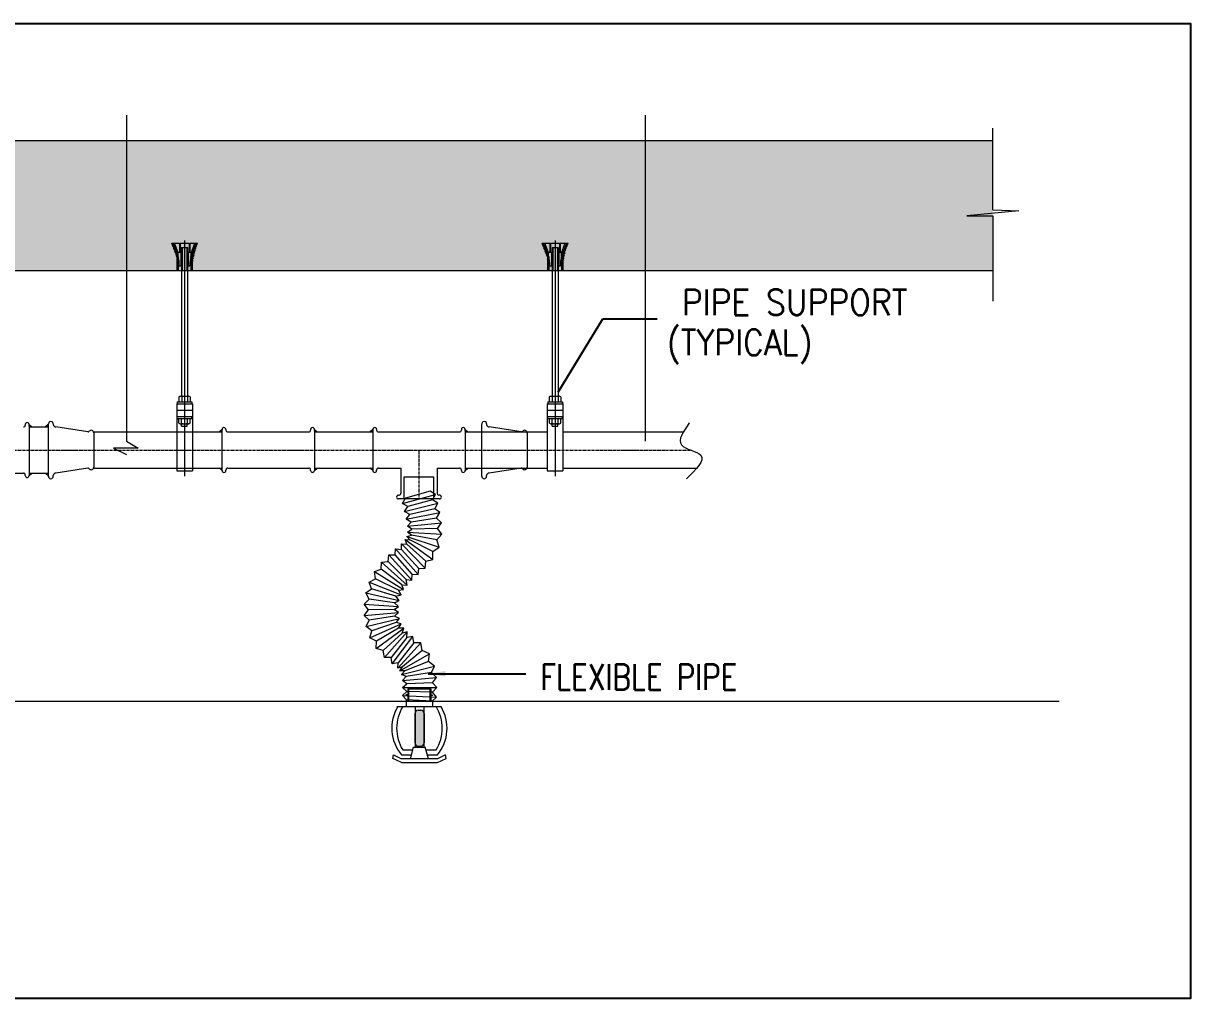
# Model space of a CAD drawing. Header units: millimetres. Extents: x 1706 to 249912, y -487248 to 27192.
# Drawn here: x 204235 to 217878, y -36495 to -25097 of the extents above; entities that cross this region are included whole.
import ezdxf
from ezdxf.enums import TextEntityAlignment as Align

# ---------------------------------------------------------------- set-up
doc = ezdxf.new("R2010")
doc.units = ezdxf.units.MM
doc.linetypes.add('CENTER', pattern=[50.8, 31.75, -6.35, 6.35, -6.35])
doc.layers.get('0').update_dxf_attribs({"color": 251})
doc.layers.add('FS-SPK- TEXT', color=7, linetype='Continuous')
doc.layers.add('TITLE', color=251, linetype='Continuous')
doc.layers.add('MCD-FIRE-TEXT-1', color=7, linetype='Continuous', lineweight=25)
doc.layers.add('Sprinkler Pipe', color=11, linetype='Continuous', lineweight=35)
doc.styles.add('M-ELE DIM', font='isocp.shx')
doc.styles.add('RomanS', font='romans__.ttf', dxfattribs={"height": 300})
doc.dimstyles.new('McD-ELE-100', dxfattribs={"dimscale": 100, "dimtxt": 2.5, "dimasz": 2, "dimexe": 1, "dimexo": 1, "dimgap": 2.5, "dimtad": 0, "dimtih": 1, "dimtoh": 1, "dimdec": 0, "dimrnd": 5, "dimzin": 0, "dimdsep": 46, "dimtxsty": 'M-ELE DIM', "dimcen": 1, "dimclre": 9, "dimclrt": 256, "dimadec": 0, "dimazin": 0, "dimtfac": 1, "dimtdec": 0, "dimtofl": 0, "dimtmove": 0, "dimatfit": 3, "dimfxl": 1, "dimtolj": 1, "dimtzin": 0, "dimarcsym": 0})
doc.dimstyles.get("Standard").update_dxf_attribs({"dimtxt": 0.18, "dimasz": 0.18, "dimexe": 0.18, "dimexo": 0.0625, "dimgap": 0.09, "dimtad": 0, "dimtih": 1, "dimtoh": 1, "dimdec": 4, "dimzin": 0, "dimdsep": 46, "dimtxsty": 'Standard', "dimcen": 0.09, "dimadec": 0, "dimazin": 0, "dimtfac": 1, "dimtdec": 4, "dimtofl": 0, "dimtmove": 0, "dimatfit": 3, "dimfxl": 1, "dimtolj": 1, "dimtzin": 0, "dimarcsym": 0})
pattern_1 = [(225.0000005, (214816.21153, -25676.89763), (0.0662912613, -0.06629126015), [])]

msp = doc.modelspace()

# ---------------------------------------------------------------- hatches: boundary and pattern name
at = {"layer": 'FS-SPK- TEXT', "lineweight": 0}
h = msp.add_hatch(dxfattribs=at)
h.set_pattern_fill('AR-CONC', color=251, scale=150, angle=0.0000005, style=0)
h.set_pattern_definition([(50, (446352.25, 33809.4), (1075.8903, -94.1282), [112.5, -1237.5]), (355, (446352.2, 33809.4), (-208.127, 1128.288), [90, -990]), (100.4514, (446441.9, 33801.5), (867.764, 1034.1593), [95.6103, -1051.713]), (46.1842, (446352.2, 34109.4), (1600.8616, -248.2785), [168.75, -1856.25]), (96.6356, (446485.7, 34088.7), (1401.994, 1461.177), [143.415, -1577.5695]), (351.1842, (446352.2, 34109.4), (1401.993, 1461.178), [135, -1485]), (21, (446502.25, 34034.4), (895.3606, -603.9283), [112.5, -1237.5]), (326, (446502.2, 34034.4), (364.973, 1087.725), [90, -990]), (71.4514, (446576.9, 33984), (1260.334, 483.7958), [95.6103, -1051.713]), (37.5, (446352.25, 33809.36), (18.2398, 499.3408), [0, -978, 0, -1005, 0, -993.75]), (7.5, (446352.25, 33809.36), (394.6043, 591.6176), [0, -573, 0, -955.5, 0, -378.75]), (327.5, (446017.75, 33809.36), (800.73365, -33.8323), [0, -375, 0, -1170, 0, -1552.5]), (317.5, (445867.75, 33809.36), (874.7793, 150.1575), [0, -487.5, 0, -777, 0, -1102.5])])
h.paths.add_polyline_path([(182758.514, -27989.696), (215564.947, -27989.695), (215565.594, -26471.27), (182758.514, -26471.27)])
h = msp.add_hatch(dxfattribs=at)
h.set_pattern_fill('ANSI31', color=9, scale=126, angle=0.0000005, style=0)
h.set_pattern_definition([(45.0000005, (-14164973.436, -3154813.15), (-11.136931902, 11.136931706), [])])
h.paths.add_polyline_path([(205968.77, -27666.379), (205985.597, -27709.8), (205988.851, -27707.962), (205992.335, -27716.952), (205989.081, -27718.791), (205989.081, -27718.79), (206000.577, -27748.454), (206000.578, -27748.454), (206003.918, -27746.567), (206007.402, -27755.557), (206004.061, -27757.445), (206015.905, -27788.007), (206019.141, -27786.732), (206022.871, -27796.357), (206019.565, -27797.452), (206029.806, -27823.879), (206029.806, -27989.695), (206045.556, -27823.879), (206045.556, -27989.695), (206045.69, -27824.224), (205984.52, -27666.379)])
h = msp.add_hatch(dxfattribs=at)
h.set_pattern_fill('ANSI31', color=9, scale=126, angle=0.0000005, style=0)
h.set_pattern_definition([(135.0000005, (14577211.603, -3154812.898), (11.136931706, 11.136931902), [])])
edge = h.paths.add_edge_path()
edge.add_line((206245.778, -27716.952), (206249.262, -27707.962))
edge.add_line((206249.032, -27718.791), (206245.778, -27716.952))
edge.add_line((206252.515, -27709.8), (206249.262, -27707.962))
edge.add_line((206252.515, -27709.8), (206269.342, -27666.379))
edge.add_line((206237.535, -27748.454), (206249.031, -27718.79))
edge.add_line((206192.422, -27824.224), (206253.592, -27666.379))
edge.add_line((206230.71, -27755.557), (206234.194, -27746.567))
edge.add_line((206215.242, -27796.357), (206218.972, -27786.732))
edge.add_line((206234.051, -27757.445), (206230.71, -27755.557))
edge.add_line((206237.535, -27748.454), (206234.194, -27746.567))
edge.add_line((206222.208, -27788.007), (206234.051, -27757.445))
edge.add_line((206218.972, -27786.732), (206222.208, -27788.007))
edge.add_line((206218.548, -27797.452), (206215.242, -27796.357))
edge.add_line((206208.306, -27823.879), (206218.548, -27797.452))
edge.add_line((206208.306, -27823.879), (206208.306, -27989.695))
edge.add_line((206192.556, -27823.879), (206192.556, -27989.695))
h = msp.add_hatch(dxfattribs=at)
h.set_pattern_fill('ANSI31', color=9, scale=126, angle=0.0000005, style=0)
h.set_pattern_definition([(45.0000005, (-14160642.911, -3154813.15), (-11.136931902, 11.136931706), [])])
h.paths.add_polyline_path([(210299.296, -27666.379), (210316.122, -27709.8), (210319.376, -27707.961), (210322.86, -27716.952), (210319.606, -27718.791), (210319.606, -27718.79), (210331.102, -27748.454), (210331.103, -27748.454), (210334.443, -27746.567), (210337.927, -27755.557), (210334.586, -27757.445), (210346.43, -27788.007), (210349.666, -27786.732), (210353.396, -27796.357), (210350.09, -27797.452), (210360.331, -27823.879), (210360.331, -27989.695), (210376.081, -27823.879), (210376.081, -27989.695), (210376.215, -27824.224), (210315.046, -27666.379)])
h = msp.add_hatch(dxfattribs=at)
h.set_pattern_fill('ANSI31', color=9, scale=126, angle=0.0000005, style=0)
h.set_pattern_definition([(135.0000005, (14581542.128, -3154812.898), (11.136931706, 11.136931902), [])])
edge = h.paths.add_edge_path()
edge.add_line((210576.303, -27716.952), (210579.787, -27707.961))
edge.add_line((210579.557, -27718.791), (210576.303, -27716.952))
edge.add_line((210583.04, -27709.8), (210579.787, -27707.961))
edge.add_line((210583.04, -27709.8), (210599.867, -27666.379))
edge.add_line((210568.061, -27748.454), (210579.556, -27718.79))
edge.add_line((210522.948, -27824.224), (210584.117, -27666.379))
edge.add_line((210561.235, -27755.557), (210564.72, -27746.567))
edge.add_line((210545.767, -27796.357), (210549.497, -27786.732))
edge.add_line((210564.576, -27757.445), (210561.235, -27755.557))
edge.add_line((210568.06, -27748.454), (210564.72, -27746.567))
edge.add_line((210552.733, -27788.007), (210564.576, -27757.445))
edge.add_line((210549.497, -27786.732), (210552.733, -27788.007))
edge.add_line((210549.073, -27797.452), (210545.767, -27796.357))
edge.add_line((210538.831, -27823.879), (210549.073, -27797.452))
edge.add_line((210538.831, -27823.879), (210538.831, -27989.695))
edge.add_line((210523.081, -27823.879), (210523.081, -27989.695))
h = msp.add_hatch(dxfattribs=at)
h.set_pattern_fill('ANSI31', color=8, scale=0.75, angle=0.0000005, style=0)
h.set_pattern_definition([(45.0000005, (145719.17049, -31460.25278), (-0.06629126132, 0.06629126015), [])])
h.paths.add_polyline_path([(204301.969, -29785.306), (204301.969, -29813.635), (204333.734, -29813.635)])
h = msp.add_hatch(dxfattribs=at)
h.set_pattern_fill('ANSI31', color=8, scale=0.75, angle=0.0000005, style=0)
h.set_pattern_definition(pattern_1)
h.paths.add_polyline_path([(204527.104, -29777.374), (204527.104, -29813.635), (204491.494, -29813.635)])
h = msp.add_hatch(dxfattribs=at)
h.set_pattern_fill('ANSI31', color=8, scale=0.75, angle=0.0000005, style=0)
h.set_pattern_definition([(135.0000005, (265139.94413, -31519.31423), (0.06629126015, 0.06629126132), [])])
h.paths.add_polyline_path([(206557.145, -29844.369), (206557.145, -29872.697), (206525.381, -29872.697)])
h = msp.add_hatch(dxfattribs=at)
h.set_pattern_fill('ANSI31', color=8, scale=0.75, angle=0.0000005, style=0)
h.set_pattern_definition([(45.0000005, (149054.36185, -31519.31525), (-0.06629126132, 0.06629126015), [])])
h.paths.add_polyline_path([(207637.161, -29844.369), (207637.161, -29872.697), (207668.925, -29872.697)])
h = msp.add_hatch(dxfattribs=at)
h.set_pattern_fill('ANSI31', color=8, scale=0.75, angle=0.0000005, style=0)
h.set_pattern_definition([(135.0000005, (266901.82255, -31519.31422), (0.06629126015, 0.06629126132), [])])
h.paths.add_polyline_path([(208319.024, -29844.369), (208319.024, -29872.697), (208287.259, -29872.697)])
h = msp.add_hatch(dxfattribs=at)
h.set_pattern_fill('ANSI31', color=8, scale=0.75, angle=0.0000005, style=0)
h.set_pattern_definition([(45.0000005, (150816.24027, -31519.31524), (-0.06629126132, 0.06629126015), [])])
h.paths.add_polyline_path([(209399.039, -29844.369), (209399.039, -29872.697), (209430.803, -29872.697)])
h = msp.add_hatch(dxfattribs=at)
h.set_pattern_fill('ANSI31', color=8, scale=0.75, angle=0.0000005, style=0)
h.set_pattern_definition([(315.0000005, (145719.17046, -28707.01813), (-0.06629126015, -0.06629126132), [])])
h.paths.add_polyline_path([(204301.969, -30381.964), (204301.969, -30353.635), (204333.734, -30353.635)])
h = msp.add_hatch(dxfattribs=at)
h.set_pattern_fill('ANSI31', color=8, scale=0.75, angle=0.0000005, style=0)
h.set_pattern_definition(pattern_1)
h.paths.add_polyline_path([(204527.104, -30389.896), (204527.104, -30353.635), (204491.494, -30353.635)])
h = msp.add_hatch(dxfattribs=at)
h.set_pattern_fill('ANSI31', color=8, scale=0.75, angle=0.0000005, style=0)
h.set_pattern_definition([(225.0000005, (265139.9441, -28647.95458), (0.06629126132, -0.06629126015), [])])
h.paths.add_polyline_path([(206557.145, -30322.901), (206557.145, -30294.572), (206525.381, -30294.572)])
h = msp.add_hatch(dxfattribs=at)
h.set_pattern_fill('ANSI31', color=8, scale=0.75, angle=0.0000005, style=0)
h.set_pattern_definition([(315.0000005, (149054.36183, -28647.9556), (-0.06629126015, -0.06629126132), [])])
h.paths.add_polyline_path([(207637.161, -30322.901), (207637.161, -30294.572), (207668.925, -30294.572)])
h = msp.add_hatch(dxfattribs=at)
h.set_pattern_fill('ANSI31', color=8, scale=0.75, angle=0.0000005, style=0)
h.set_pattern_definition([(225.0000005, (266901.82252, -28647.95457), (0.06629126132, -0.06629126015), [])])
h.paths.add_polyline_path([(208319.024, -30322.901), (208319.024, -30294.572), (208287.259, -30294.572)])
h = msp.add_hatch(dxfattribs=at)
h.set_pattern_fill('ANSI31', color=8, scale=0.75, angle=0.0000005, style=0)
h.set_pattern_definition([(315.0000005, (150816.24024, -28647.95559), (-0.06629126015, -0.06629126132), [])])
h.paths.add_polyline_path([(209399.039, -30322.901), (209399.039, -30294.572), (209430.803, -30294.572)])
h = msp.add_hatch(color=256, dxfattribs=at)
h.paths.add_polyline_path([(208810.751, -33506.625, 0.414213562), (208848.251, -33544.125), (208864.26, -33544.125), (208864.26, -33123.987), (208848.251, -33123.987, 0.414213562), (208810.751, -33161.487)])
h.paths.add_polyline_path([(208864.26, -33544.125), (208880.268, -33544.125, 0.414213562), (208917.768, -33506.625), (208917.768, -33161.487, 0.414213562), (208880.268, -33123.987), (208864.26, -33123.987)])

# ---------------------------------------------------------------- linework, layer by layer
at = {"color": 7}
msp.add_lwpolyline([(181344.893, -25096.607), (217878.379, -25096.607), (217878.379, -36495.456), (181344.893, -36495.456)], close=True, dxfattribs=at)
at = {"layer": 'FS-SPK- TEXT', "color": 251, "linetype": 'Continuous', "lineweight": 0}
for p, q in [((205439.567, -26168.871, -22102.638), (205439.567, -29979.84, -28603.472)), ((211504.235, -26168.871, -22102.638), (211504.235, -29979.839, -28603.472)), ((215565.594, -26471.27, -28603.472), (182758.514, -26471.27, -28603.472)), ((215564.947, -27989.695, -35104.305), (182758.514, -27989.696, -35104.305)), ((205439.567, -29979.84, -28603.472), (205575.42, -30061.323, -28603.472)), ((205575.42, -30061.323, -28603.472), (205286.617, -30061.323, -28603.472)), ((205286.617, -30061.323, -28603.472), (205439.567, -30136.013, -28603.472))]:
    msp.add_line(p, q, dxfattribs=at)
at = {"layer": 'FS-SPK- TEXT', "color": 251, "lineweight": 0}
for p, q in [((215565.594, -27276.42, -35104.305), (215565.594, -26323.17, -28603.472)), ((215868.736, -27286.027, -35104.305), (215264.05, -27344.547, -35104.305)), ((215565.594, -27276.42, -35104.305), (215868.736, -27286.027, -35104.305)), ((215264.05, -27344.547, -35104.305), (215564.947, -27344.547, -35104.305)), ((215564.947, -27344.547, -35104.305), (215564.947, -28341.678, -35104.305))]:
    msp.add_line(p, q, dxfattribs=at)
at = {"layer": 'FS-SPK- TEXT', "color": 9, "lineweight": 0}
for p, q in [((205985.597, -27709.8, -33877.206), (205968.77, -27666.379, -33963.502)), ((205968.77, -27666.379, -33650.481), (206059.031, -27666.379, -33650.481)), ((206045.69, -27824.224, -33649.796), (205984.52, -27666.379, -33963.502)), ((206042.863, -27780.542, -33736.612), (206000.27, -27666.379, -33963.502)), ((206059.031, -27666.379, -33650.481), (206059.031, -27771.379, -33650.481)), ((206066.556, -27666.379, -33650.481), (206171.556, -27666.379, -33650.481)), ((206066.556, -27666.379, -33650.481), (206066.556, -27771.379, -33650.481)), ((206119.056, -27636.089, -35492.603), (206119.056, -30389.433, -31584.684)), ((206171.556, -27666.379, -33650.481), (206171.556, -27771.379, -33650.481)), ((206179.991, -27666.379, -33650.481), (206179.991, -27771.379, -33650.481)), ((206179.991, -27666.379, -33650.481), (206270.583, -27666.379, -33650.481)), ((206192.556, -27827.082, -33650.481), (206254.833, -27666.379, -33969.868)), ((206195.249, -27782.337, -33733.043), (206237.842, -27666.379, -33963.502)), ((206252.515, -27713.003, -33877.206), (206270.583, -27666.379, -33969.868)), ((210316.122, -27709.8, -33877.206), (210299.296, -27666.379, -33963.502)), ((210299.296, -27666.379, -33650.481), (210389.557, -27666.379, -33650.481)), ((210376.215, -27824.224, -33649.796), (210315.046, -27666.379, -33963.502)), ((210373.388, -27780.541, -33736.612), (210330.796, -27666.379, -33963.502)), ((210389.557, -27666.379, -33650.481), (210389.557, -27771.379, -33650.481)), ((210397.081, -27666.379, -33650.481), (210502.081, -27666.379, -33650.481)), ((210397.081, -27666.379, -33650.481), (210397.081, -27771.379, -33650.481)), ((210449.581, -27636.089, -35492.603), (210449.581, -30389.433, -31584.684)), ((210502.081, -27666.379, -33650.481), (210502.081, -27771.379, -33650.481)), ((210510.516, -27666.379, -33650.481), (210510.516, -27771.379, -33650.481)), ((210510.516, -27666.379, -33650.481), (210601.108, -27666.379, -33650.481)), ((210523.081, -27827.082, -33650.481), (210585.358, -27666.379, -33969.868)), ((210525.775, -27782.337, -33733.043), (210568.367, -27666.379, -33963.502)), ((210583.04, -27713.003, -33877.206), (210601.108, -27666.379, -33969.868)), ((205985.597, -27709.8, -33979.438), (205988.851, -27707.962, -33979.438)), ((205992.335, -27716.952, -33859.74), (205988.851, -27707.962, -33877.608)), ((205989.081, -27718.791, -33979.438), (205992.335, -27716.952, -33979.438)), ((206000.577, -27748.454, -33800.383), (205989.081, -27718.79, -33859.338)), ((206000.578, -27748.454, -33782.515), (206003.918, -27746.567, -33782.515)), ((206007.402, -27755.557, -33590.866), (206003.918, -27746.567, -33608.734)), ((206004.061, -27757.445, -33782.515), (206007.402, -27755.557, -33782.515)), ((206015.905, -27788.007, -33721.775), (206004.061, -27757.445, -33782.515)), ((206019.141, -27786.732, -33745.774), (206015.905, -27788.007, -33953.425)), ((206022.871, -27796.357, -33726.646), (206019.141, -27786.732, -33745.774)), ((206019.565, -27797.452, -33703.004), (206022.871, -27796.357, -33828.552)), ((206029.806, -27823.879, -33650.481), (206019.565, -27797.452, -33703.004)), ((206029.806, -27823.879, -33650.481), (206029.806, -27989.695, -33650.481)), ((206042.863, -27771.379, -33650.481), (206084.806, -27771.379, -33650.481)), ((206042.863, -27813.379, -33650.481), (206042.863, -27771.379, -33650.481)), ((206045.556, -27823.879, -33650.481), (206045.556, -27989.695, -33650.481)), ((206077.056, -27771.379, -33650.481), (206077.056, -27928.879, -33650.481)), ((206084.806, -27716.409, -33650.481), (206084.806, -27984.482, -29518.886)), ((206084.806, -27716.409, -33650.481), (206153.307, -27716.409, -33650.481)), ((206092.555, -27716.409, -33650.481), (206092.555, -27984.482, -29518.886)), ((206145.557, -27716.409, -33650.481), (206145.557, -27984.482, -29518.886)), ((206153.307, -27716.409, -33650.481), (206153.307, -27984.482, -29518.886)), ((206153.307, -27771.379, -33650.481), (206195.249, -27771.379, -33650.481)), ((206161.056, -27771.379, -33650.481), (206161.056, -27928.879, -33650.481)), ((206192.556, -27823.879, -33650.481), (206192.556, -27989.695, -33650.481)), ((206195.249, -27813.379, -33650.481), (206195.249, -27771.379, -33650.481)), ((206208.306, -27823.879, -33650.481), (206218.741, -27797.561, -33727.505)), ((206208.306, -27823.879, -33650.481), (206208.306, -27989.695, -33650.481)), ((206218.741, -27797.561, -33979.438), (206215.479, -27795.718, -33979.438)), ((206215.488, -27795.723, -33727.906), (206218.972, -27786.732, -33745.774)), ((206222.225, -27788.571, -33979.438), (206218.963, -27786.727, -33979.438)), ((206222.225, -27788.571, -33745.372), (206234.346, -27757.612, -33787.387)), ((206231.093, -27755.773, -33787.789), (206234.577, -27746.783, -33805.657)), ((206234.434, -27757.661, -33979.438), (206231.093, -27755.773, -33979.438)), ((206237.917, -27748.67, -33979.438), (206234.577, -27746.783, -33979.438)), ((206237.831, -27751.824, -33805.255), (206249.031, -27721.993, -33859.338)), ((206245.778, -27720.155, -33859.74), (206249.262, -27711.165, -33877.608)), ((206249.032, -27721.994, -33979.438), (206245.778, -27720.155, -33979.438)), ((206252.515, -27713.003, -33979.438), (206249.262, -27711.165, -33979.438)), ((210316.122, -27709.8, -33979.438), (210319.376, -27707.961, -33979.438)), ((210322.86, -27716.952, -33859.74), (210319.376, -27707.961, -33877.608)), ((210319.606, -27718.791, -33979.438), (210322.86, -27716.952, -33979.438)), ((210331.102, -27748.454, -33800.383), (210319.606, -27718.79, -33859.338)), ((210331.103, -27748.454, -33782.515), (210334.443, -27746.567, -33782.515)), ((210337.927, -27755.557, -33590.866), (210334.443, -27746.567, -33608.734)), ((210334.586, -27757.445, -33782.515), (210337.927, -27755.557, -33782.515)), ((210346.43, -27788.007, -33721.775), (210334.586, -27757.445, -33782.515)), ((210349.666, -27786.732, -33745.774), (210346.43, -27788.007, -33953.425)), ((210353.396, -27796.357, -33726.646), (210349.666, -27786.732, -33745.774)), ((210350.09, -27797.452, -33703.004), (210353.396, -27796.357, -33828.552)), ((210360.331, -27823.879, -33650.481), (210350.09, -27797.452, -33703.004)), ((210360.331, -27823.879, -33650.481), (210360.331, -27989.695, -33650.481)), ((210373.388, -27771.379, -33650.481), (210415.331, -27771.379, -33650.481)), ((210373.388, -27813.379, -33650.481), (210373.388, -27771.379, -33650.481)), ((210376.081, -27823.879, -33650.481), (210376.081, -27989.695, -33650.481)), ((210407.581, -27771.379, -33650.481), (210407.581, -27928.879, -33650.481)), ((210415.331, -27716.409, -33650.481), (210415.331, -27984.482, -29518.886)), ((210415.331, -27716.409, -33650.481), (210483.832, -27716.409, -33650.481)), ((210423.081, -27716.409, -33650.481), (210423.081, -27984.482, -29518.886)), ((210476.082, -27716.409, -33650.481), (210476.082, -27984.482, -29518.886)), ((210483.832, -27716.409, -33650.481), (210483.832, -27984.482, -29518.886)), ((210483.832, -27771.379, -33650.481), (210525.775, -27771.379, -33650.481)), ((210491.581, -27771.379, -33650.481), (210491.581, -27928.879, -33650.481)), ((210523.081, -27823.879, -33650.481), (210523.081, -27989.695, -33650.481)), ((210525.775, -27813.379, -33650.481), (210525.775, -27771.379, -33650.481)), ((210538.831, -27823.879, -33650.481), (210549.266, -27797.561, -33727.505)), ((210538.831, -27823.879, -33650.481), (210538.831, -27989.695, -33650.481)), ((210549.266, -27797.561, -33979.438), (210546.004, -27795.718, -33979.438)), ((210546.013, -27795.723, -33727.906), (210549.497, -27786.732, -33745.774)), ((210552.75, -27788.57, -33979.438), (210549.488, -27786.727, -33979.438)), ((210552.75, -27788.57, -33745.372), (210564.872, -27757.612, -33787.387)), ((210561.618, -27755.773, -33787.789), (210565.102, -27746.783, -33805.657)), ((210564.959, -27757.661, -33979.438), (210561.618, -27755.773, -33979.438)), ((210568.442, -27748.67, -33979.438), (210565.102, -27746.783, -33979.438)), ((210568.356, -27751.824, -33805.255), (210579.556, -27721.993, -33859.338)), ((210576.303, -27720.155, -33859.74), (210579.787, -27711.165, -33877.608)), ((210579.557, -27721.994, -33979.438), (210576.303, -27720.155, -33979.438)), ((210583.04, -27713.003, -33979.438), (210579.787, -27711.165, -33979.438)), ((206056.056, -27928.879, -33650.481), (206084.806, -27928.879, -33650.481)), ((206153.307, -27928.879, -33650.481), (206182.056, -27928.879, -33650.481)), ((210386.581, -27928.879, -33650.481), (210415.331, -27928.879, -33650.481)), ((210483.832, -27928.879, -33650.481), (210512.581, -27928.879, -33650.481)), ((206084.806, -27984.482, -29518.886), (206153.307, -27984.482, -29518.886)), ((206084.806, -27989.695, -35716.279), (206084.806, -29454.261, -31584.684)), ((206153.307, -27989.695, -35716.279), (206153.307, -29454.261, -31584.684)), ((210415.331, -27984.482, -29518.886), (210483.832, -27984.482, -29518.886)), ((210415.331, -27989.695, -35716.279), (210415.331, -29454.261, -31584.684)), ((210483.832, -27989.695, -35716.279), (210483.832, -29454.261, -31584.684)), ((206051.095, -29462.024, -31255.727), (206051.095, -29520.969, -31255.727)), ((206066.745, -29454.261, -31255.727), (206165.75, -29454.261, -31255.727)), ((206085.502, -29461.87, -31255.727), (206085.502, -29520.969, -31255.727)), ((206153.286, -29461.87, -31255.727), (206153.286, -29520.969, -31255.727)), ((206184.468, -29462.024, -31255.727), (206184.468, -29520.969, -31255.727)), ((210381.62, -29462.024, -31255.727), (210381.62, -29520.969, -31255.727)), ((210397.271, -29454.261, -31255.727), (210496.275, -29454.261, -31255.727)), ((210416.027, -29461.87, -31255.727), (210416.027, -29520.969, -31255.727)), ((210483.811, -29461.87, -31255.727), (210483.811, -29520.969, -31255.727)), ((210514.993, -29462.024, -31255.727), (210514.993, -29520.969, -31255.727)), ((206027.181, -29543.496, -31584.684), (206027.181, -30325.684, -31584.684)), ((206027.181, -29543.496, -31584.684), (206210.931, -29543.496, -31584.684)), ((206033.525, -29520.969, -31584.684), (206204.588, -29520.969, -31584.684)), ((206033.525, -29520.969, -31584.684), (206033.525, -29543.496, -31584.684)), ((206204.588, -29520.969, -31584.684), (206204.588, -29543.496, -31584.684)), ((206210.931, -29543.496, -31584.684), (206210.931, -30325.684, -31584.684)), ((210357.706, -29543.496, -31584.684), (210357.706, -30325.684, -31584.684)), ((210357.706, -29543.496, -31584.684), (210541.456, -29543.496, -31584.684)), ((210364.05, -29520.969, -31584.684), (210535.113, -29520.969, -31584.684)), ((210364.05, -29520.969, -31584.684), (210364.05, -29543.496, -31584.684)), ((210535.113, -29520.969, -31584.684), (210535.113, -29543.496, -31584.684)), ((210541.456, -29543.496, -31584.684), (210541.456, -30325.684, -31584.684)), ((206027.181, -29616.996, -31584.684), (206210.931, -29616.996, -31584.684)), ((206027.181, -29690.496, -31584.684), (206210.931, -29690.496, -31584.684)), ((206033.525, -29713.024, -31584.684), (206033.525, -29690.496, -31584.684)), ((206033.525, -29713.024, -31584.684), (206204.588, -29713.024, -31584.684)), ((206053.624, -29767.625, -31584.684), (206053.624, -29713.024, -31584.684)), ((206084.806, -29767.779, -31584.684), (206084.806, -29713.024, -31584.684)), ((206153.307, -29767.779, -31584.684), (206153.307, -29713.024, -31584.684)), ((206184.489, -29767.625, -31584.684), (206184.489, -29713.024, -31584.684)), ((206204.588, -29713.024, -31584.684), (206204.588, -29690.496, -31584.684)), ((210357.706, -29616.996, -31584.684), (210541.456, -29616.996, -31584.684)), ((210357.706, -29690.496, -31584.684), (210541.456, -29690.496, -31584.684)), ((210364.05, -29713.024, -31584.684), (210364.05, -29690.496, -31584.684)), ((210364.05, -29713.024, -31584.684), (210535.113, -29713.024, -31584.684)), ((210384.149, -29767.625, -31584.684), (210384.149, -29713.024, -31584.684)), ((210415.331, -29767.779, -31584.684), (210415.331, -29713.024, -31584.684)), ((210483.832, -29767.779, -31584.684), (210483.832, -29713.024, -31584.684)), ((210515.014, -29767.625, -31584.684), (210515.014, -29713.024, -31584.684)), ((210535.113, -29713.024, -31584.684), (210535.113, -29690.496, -31584.684)), ((206069.274, -29775.388, -31584.684), (206168.838, -29775.388, -31584.684)), ((206084.806, -29803.153, -31584.684), (206084.806, -29775.388, -31584.684)), ((206084.806, -29803.153, -31584.684), (206150.238, -29803.153, -31584.684)), ((206150.238, -29803.153, -31584.684), (206150.238, -29775.388, -31584.684)), ((210399.799, -29775.388, -31584.684), (210499.364, -29775.388, -31584.684)), ((210415.331, -29803.153, -31584.684), (210415.331, -29775.388, -31584.684)), ((210415.331, -29803.153, -31584.684), (210480.764, -29803.153, -31584.684)), ((210480.764, -29803.153, -31584.684), (210480.764, -29775.388, -31584.684)), ((206027.181, -30325.684, -31584.684), (206210.931, -30325.684, -31584.684)), ((210357.706, -30325.684, -31584.684), (210541.456, -30325.684, -31584.684))]:
    msp.add_line(p, q, dxfattribs=at)
at = {"layer": 'FS-SPK- TEXT', "color": 8, "lineweight": 0}
for p, q in [((204301.969, -29785.306, -34590.358), (204333.734, -29813.635, -34590.358)), ((204527.104, -29777.374, -31169.28), (204491.494, -29813.635, -31169.28)), ((206557.145, -29844.369, -34590.358), (206525.381, -29872.697, -34590.358)), ((207637.161, -29844.369, -34590.358), (207668.925, -29872.697, -34590.358)), ((208319.024, -29844.369, -34590.358), (208287.259, -29872.697, -34590.358)), ((209399.039, -29844.369, -34590.358), (209430.803, -29872.697, -34590.358)), ((204301.969, -30381.964, -34590.358), (204333.734, -30353.635, -34590.358)), ((204527.104, -30389.896, -31169.28), (204491.494, -30353.635, -31169.28)), ((206557.145, -30322.901, -34590.358), (206525.381, -30294.572, -34590.358)), ((207637.161, -30322.901, -34590.358), (207668.925, -30294.572, -34590.358)), ((208319.024, -30322.901, -34590.358), (208287.259, -30294.572, -34590.358)), ((209399.039, -30322.901, -34590.358), (209430.803, -30294.572, -34590.358))]:
    msp.add_line(p, q, dxfattribs=at)
at = {"layer": 'FS-SPK- TEXT', "color": 8, "linetype": 'CENTER', "lineweight": 0}
for p, q in [((187562.315, -30083.635, -28204.395), (212035.182, -30083.635, -33362.648)), ((208859.031, -30083.635, -31169.28), (208859.031, -30655.388, -31169.28))]:
    msp.add_line(p, q, dxfattribs=at)
at = {"layer": 'FS-SPK- TEXT', "lineweight": 0}
for p, q in [((208727.415, -32875.503, -31169.28), (208727.415, -33018.495, -31169.28)), ((208727.415, -32875.503, -31169.28), (208997.415, -32875.503, -31169.28)), ((208737.305, -32875.503, -31169.28), (208737.305, -33018.495, -31169.28)), ((208987.524, -32875.503, -31169.28), (208987.524, -33018.495, -31169.28)), ((208997.415, -32875.503, -31169.28), (208997.415, -33018.495, -31169.28)), ((208727.415, -32945.365, -31169.28), (208704.915, -32945.365, -31169.28)), ((208997.415, -32946.999, -31169.28), (209019.915, -32946.999, -31169.28)), ((208599.666, -33018.495, -31169.28), (209127.271, -33018.495, -31169.28)), ((208599.666, -33082.001, -31169.28), (209116.218, -33082.001, -31169.28)), ((208709.754, -33018.495, -31169.28), (208709.754, -33082.001, -31169.28)), ((208848.251, -33123.987, -31169.28), (208880.268, -33123.987, -31169.28)), ((209018.765, -33018.495, -31169.28), (209018.765, -33082.001, -31169.28)), ((208810.751, -33161.487, -31169.28), (208810.751, -33506.625, -31169.28)), ((208917.768, -33161.487, -31169.28), (208917.768, -33506.625, -31169.28)), ((208848.251, -33544.125, -31169.28), (208880.268, -33544.125, -31169.28))]:
    msp.add_line(p, q, dxfattribs=at)
at = {"layer": 'FS-SPK- TEXT', "linetype": 'ByBlock', "lineweight": 0}
msp.add_line((208664.543, -33018.495, -31169.28), (209062.394, -33018.495, -31169.28), dxfattribs=at)
at = {"layer": 'FS-SPK- TEXT', "color": 222, "linetype": 'Continuous', "lineweight": 0}
for p, q in [((208813.91, -33082.001, -31169.28), (208813.91, -33556.57, -31169.28)), ((208916.121, -33082.001, -31169.28), (208916.121, -33556.57, -31169.28)), ((208759.598, -33691.227, -31169.28), (208796.608, -33556.57, -31169.28)), ((208796.608, -33556.57, -31169.28), (208931.911, -33556.57, -31169.28)), ((208968.922, -33691.227, -31169.28), (208931.911, -33556.57, -31169.28)), ((208552.778, -33688.975, -31169.28), (208559.627, -33645.561, -31169.28)), ((208654.084, -33736.16, -31169.28), (208552.778, -33688.975, -31169.28)), ((208559.627, -33645.561, -31169.28), (208654.084, -33691.227, -31169.28)), ((208652.666, -33644.289, -31169.28), (208772.499, -33644.289, -31169.28)), ((209075.946, -33691.227, -31169.28), (208654.084, -33691.227, -31169.28)), ((208669.06, -33587.849, -31169.28), (208788.011, -33587.849, -31169.28)), ((208940.508, -33587.849, -31169.28), (209059.459, -33587.849, -31169.28)), ((208956.021, -33644.289, -31169.28), (209075.853, -33644.289, -31169.28)), ((209170.404, -33644.205, -31169.28), (209075.946, -33691.227, -31169.28)), ((209075.946, -33736.16, -31169.28), (209177.253, -33687.619, -31169.28)), ((209177.253, -33687.619, -31169.28), (209170.404, -33644.205, -31169.28)), ((208654.084, -33736.16, -31169.28), (209075.946, -33736.16, -31169.28))]:
    msp.add_line(p, q, dxfattribs=at)
at = {"layer": 'FS-SPK- TEXT', "color": 251, "lineweight": 0, "elevation": -31169.28}
msp.add_lwpolyline([(183733.999, -33018.495), (216340.745, -33018.495)], dxfattribs=at)
at = {"layer": 'FS-SPK- TEXT', "color": 9, "lineweight": 0}
for centre, radius, start, end in [((205682.926, -27912.997, -33650.481), 373.468, 357.5627808, 15.4702939), ((206555.186, -27912.997, -33650.481), 373.468, 164.529707, 182.4372202), ((210013.451, -27912.997, -33650.481), 373.468, 357.5627808, 15.4702939), ((210885.712, -27912.997, -33650.481), 373.468, 164.529707, 182.4372202), ((206068.368, -29477.356, -31255.727), 23.096, 42.1077914, 138.4058136), ((206119.394, -29533.543, -31255.727), 79.282, 64.6918097, 115.3081913), ((206168.818, -29473.917, -31255.727), 19.656, 37.2310803, 142.2022057), ((210398.893, -29477.356, -31255.727), 23.096, 42.1077914, 138.4058136), ((210449.919, -29533.543, -31255.727), 79.282, 64.6918097, 115.3081913), ((210499.343, -29473.917, -31255.727), 19.656, 37.2310803, 142.2022057), ((206069.274, -29755.732, -31584.684), 19.656, 217.2310803, 322.2022057), ((206119.056, -29694.502, -31584.684), 80.886, 244.9481667, 295.0518343), ((206168.838, -29755.732, -31584.684), 19.656, 217.7977952, 322.7689206), ((210399.799, -29755.732, -31584.684), 19.656, 217.2310803, 322.2022057), ((210449.581, -29694.502, -31584.684), 80.886, 244.9481667, 295.0518343), ((210499.364, -29755.732, -31584.684), 19.656, 217.7977952, 322.7689206)]:
    msp.add_arc(centre, radius, start, end, dxfattribs=at)
at = {"layer": 'FS-SPK- TEXT', "color": 222, "linetype": 'Continuous', "lineweight": 0}
for centre, start, end in [((209025.593, -33334.925, -31169.28), 148.5344376, 219.6776818), ((209082.352, -33334.925, -31169.28), 148.5344376, 211.4655634), ((208646.167, -33334.925, -31169.28), 328.5344376, 31.4655634), ((208702.926, -33334.925, -31169.28), 320.3223192, 31.4655634)]:
    msp.add_arc(centre, 484.542, start, end, dxfattribs=at)
at = {"layer": 'FS-SPK- TEXT', "lineweight": 0}
for centre, start, end in [((208848.251, -33161.487, -31169.28), 90.0000005, 180.0000005), ((208880.268, -33161.487, -31169.28), 0.0000005, 90.0000005), ((208848.251, -33506.625, -31169.28), 180.0000005, 270.0000005), ((208880.268, -33506.625, -31169.28), 270.0000005, 0.0000005)]:
    msp.add_arc(centre, 37.5, start, end, dxfattribs=at)
at = {"layer": 'Sprinkler Pipe', "lineweight": 0}
for p, q in [((204257.026, -29785.306, -31169.28), (204257.026, -29791.135, -31169.28)), ((204302.026, -29785.306, -31169.28), (204302.026, -30381.964, -31169.28)), ((204302.026, -29813.635, -31169.28), (204527.104, -29813.635, -31169.28)), ((204527.104, -30389.896, -31169.28), (204527.104, -29777.374, -31169.28)), ((204584.704, -29777.374, -31169.28), (204584.704, -29784.835, -31169.28)), ((204988.114, -29871.402, -31169.28), (204613.366, -29813.635, -31169.28)), ((205057.089, -29872.697, -31169.28), (206557.089, -29872.697, -32314.603)), ((206557.089, -30322.901, -31169.28), (206557.089, -29844.369, -31169.28)), ((206602.089, -29844.369, -31169.28), (206602.089, -29850.197, -31169.28)), ((206624.589, -29872.697, -31169.28), (207569.717, -29872.697, -31169.28)), ((207592.217, -29844.369, -31169.28), (207592.217, -29850.197, -31169.28)), ((207637.217, -29844.369, -31169.28), (207637.217, -30322.901, -31169.28)), ((207637.217, -29872.697, -32029.69), (208318.967, -29872.697, -31849.859)), ((208318.967, -29844.369, -31169.28), (208318.967, -30322.901, -31169.28)), ((208363.967, -29844.369, -31169.28), (208363.967, -29850.197, -31169.28)), ((208386.467, -29872.697, -31169.28), (209331.596, -29872.697, -31169.28)), ((209354.096, -29844.369, -31169.28), (209354.096, -29850.197, -31169.28)), ((209399.096, -29844.369, -31169.28), (209399.096, -30322.901, -31169.28)), ((209399.096, -29872.697, -31564.946), (210357.706, -29872.697, -31312.086)), ((209592.33, -30389.896, -31169.28), (209592.33, -29777.374, -31169.28)), ((209649.93, -29777.374, -31169.28), (209649.93, -29784.835, -31169.28)), ((210053.339, -29871.402, -31169.28), (209678.591, -29813.635, -31169.28)), ((210541.456, -29872.697, -31169.28), (211948.624, -29872.697, -31169.28)), ((205057.089, -29882.035, -31169.28), (205057.089, -30285.235, -31169.28)), ((210122.314, -29882.035, -31169.28), (210122.314, -30285.235, -31169.28)), ((203972.899, -30353.635, -31169.28), (204234.526, -30353.635, -31169.28)), ((204257.026, -30381.964, -31169.28), (204257.026, -30376.135, -31169.28)), ((204302.026, -30353.635, -31169.28), (204527.104, -30353.635, -31169.28)), ((204584.704, -30389.896, -31169.28), (204584.704, -30382.435, -31169.28)), ((204987.638, -30295.935, -31169.28), (204613.126, -30353.632, -31169.28)), ((205057.089, -30294.572, -31169.28), (206557.089, -30294.572, -32314.603)), ((206602.089, -30322.901, -31169.28), (206602.089, -30317.072, -31169.28)), ((206624.589, -30294.572, -31169.28), (207569.717, -30294.572, -31169.28)), ((207592.217, -30322.901, -31169.28), (207592.217, -30317.072, -31169.28)), ((207637.217, -30294.572, -32029.69), (208318.967, -30294.572, -31849.859)), ((208363.967, -30322.901, -31169.28), (208363.967, -30317.072, -31169.28)), ((208386.467, -30294.572, -31169.28), (208648.094, -30294.572, -31169.28)), ((208648.094, -30294.572, -31169.28), (208648.094, -30588.105, -31169.28)), ((208685.594, -30655.388, -31169.28), (208685.594, -30398.216, -31169.28)), ((208685.594, -30398.216, -31169.28), (209032.469, -30398.216, -31169.28)), ((209032.469, -30655.388, -31169.28), (209032.469, -30398.216, -31169.28)), ((209069.969, -30294.572, -31169.28), (209069.969, -30588.479, -31169.28)), ((209069.969, -30294.572, -31169.28), (209331.596, -30294.572, -31169.28)), ((209354.096, -30322.901, -31169.28), (209354.096, -30317.072, -31169.28)), ((209399.096, -30294.572, -31564.946), (210357.706, -30294.572, -31312.086)), ((209649.93, -30389.896, -31169.28), (209649.93, -30382.435, -31169.28)), ((210052.863, -30295.935, -31169.28), (209678.351, -30353.632, -31169.28)), ((210541.456, -30294.572, -31169.28), (212106.352, -30294.572, -31169.28)), ((208619.765, -30610.388, -31169.28), (208625.594, -30610.388, -31169.28)), ((209098.298, -30655.388, -31169.28), (208619.765, -30655.388, -31169.28)), ((209098.298, -30610.388, -31169.28), (209092.469, -30610.388, -31169.28))]:
    msp.add_line(p, q, dxfattribs=at)
at = {"layer": 'Sprinkler Pipe', "lineweight": 0, "elevation": -31169.28}
for points in [[(208989.688, -30565.765), (208988.061, -30559.99)], [(209012.241, -33025.725), (209012.54, -33019.732), (208712.913, -33004.774), (208665.25, -32952.653), (209065.06, -32970.314), (209016.989, -32915.017), (208717.114, -32906.366), (208667.809, -32859.274), (209068.007, -32860.47), (209017.055, -32803.787), (208717.24, -32814.319), (208664.765, -32775.915), (209063.415, -32740.731), (209006.009, -32684.092), (208709.807, -32731.674), (208653.885, -32708.242), (209041.331, -32608.016), (208971.716, -32555.027), (208692.408, -32664.511), (208636.677, -32663.612), (208983.696, -32464.269), (208897.01, -32426.681), (208665.653, -32617.662), (208610.878, -32632.972), (208881.444, -32338.093), (208800.074, -32334.934), (208614.513, -32570.661), (208547.011, -32582.255), (208786.694, -32261.768), (208718.425, -32272.928), (208534.237, -32509.729), (208454.808, -32509.21), (208719.338, -32208.903), (208660.971, -32222.049), (208440.288, -32425.27), (208356.487, -32401.784), (208680.482, -32166.864), (208621.242, -32167.257), (208360.7, -32315.977), (208285.209, -32277.541), (208650.913, -32114.997), (208591.763, -32100.978), (208307.498, -32196.861), (208241.089, -32147.431), (208629.936, -32052.785), (208573.683, -32026.789), (208277.386, -32073.779), (208220.077, -32015.727), (208619.011, -31983.919), (208567.419, -31948.403), (208267.422, -31949.7), (208219.469, -31884.331), (208618.698, -31912.193), (208572.946, -31869.205), (208276.036, -31826.264), (208238.307, -31754.332), (208628.973, -31841.166), (208590.036, -31792.376), (208303.093, -31704.834), (208277.281, -31626.973), (208649.377, -31774.299), (208618.256, -31721.159), (208349.779, -31587.293), (208338.526, -31504.586), (208678.909, -31715.061), (208657.067, -31658.465), (208417.87, -31477.398), (208420.179, -31395.794), (208719.351, -31661.607), (208710.692, -31597.922), (208498.697, -31385.652), (208505.96, -31309.413), (208776.918, -31603.932), (208778.32, -31535.401), (208580.245, -31310.086), (208586.03, -31238.534), (208849.119, -31540.103), (208856.135, -31467.03), (208655.178, -31244.283), (208652.839, -31177.902), (208932.706, -31463.97), (208940.03, -31383.932), (208715.851, -31184.573), (208697.096, -31128.165), (209022.472, -31361.168), (209019.795, -31270.017), (208753.005, -31132.819), (208715.748, -31092.26), (209096.069, -31216.823), (209065.867, -31131.974), (208770.656, -31078.585), (208724.701, -31041.643), (209124.029, -31068.049), (209075.307, -31000.488), (208775.391, -31007.602), (208723.069, -30972.095), (209121.503, -30934.544), (209064.43, -30880.685), (208767.732, -30925.071), (208710.98, -30890.667), (209103.945, -30814.913), (209043.325, -30769.997), (208750.699, -30836.103), (208691.102, -30802.237), (209079.307, -30704.991), (209017.332, -30665.642), (208727.53, -30743.194), (208666.237, -30708.965), (209051.825, -30601.811), (208989.688, -30565.765), (208700.932, -30647.13), (208699.305, -30641.354)], [(208666.237, -30708.965), (208700.932, -30647.13)], [(209017.332, -30665.642), (209051.825, -30601.811)], [(208691.102, -30802.237), (208727.53, -30743.194)], [(209043.325, -30769.997), (209079.307, -30704.991)], [(209064.43, -30880.685), (209103.945, -30814.913)], [(208710.98, -30890.667), (208750.699, -30836.103)], [(208723.069, -30972.095), (208767.732, -30925.071)], [(209075.307, -31000.488), (209121.503, -30934.544)], [(208715.748, -31092.26), (208770.656, -31078.585)], [(208724.701, -31041.643), (208775.391, -31007.602)], [(209065.867, -31131.974), (209124.029, -31068.049)], [(208586.03, -31238.534), (208655.178, -31244.283)], [(208652.839, -31177.902), (208715.851, -31184.573)], [(208697.096, -31128.165), (208753.005, -31132.819)], [(209019.795, -31270.017), (209096.069, -31216.823)], [(208505.96, -31309.413), (208580.245, -31310.086)], [(208940.03, -31383.932), (209022.472, -31361.168)], [(208338.526, -31504.586), (208417.87, -31477.398)], [(208420.179, -31395.794), (208498.697, -31385.652)], [(208856.135, -31467.03), (208932.706, -31463.97)], [(208277.281, -31626.973), (208349.779, -31587.293)], [(208710.692, -31597.922), (208776.918, -31603.932)], [(208778.32, -31535.401), (208849.119, -31540.103)], [(208238.307, -31754.332), (208303.093, -31704.834)], [(208590.036, -31792.376), (208649.377, -31774.299)], [(208618.256, -31721.159), (208678.909, -31715.061)], [(208657.067, -31658.465), (208719.351, -31661.607)], [(208219.469, -31884.331), (208276.036, -31826.264)], [(208567.419, -31948.403), (208618.698, -31912.193)], [(208572.946, -31869.205), (208628.973, -31841.166)], [(208220.077, -32015.727), (208267.422, -31949.7)], [(208573.683, -32026.789), (208619.011, -31983.919)], [(208591.763, -32100.978), (208629.936, -32052.785)], [(208241.089, -32147.431), (208277.386, -32073.779)], [(208285.209, -32277.541), (208307.498, -32196.861)], [(208621.242, -32167.257), (208650.913, -32114.997)], [(208660.971, -32222.049), (208680.482, -32166.864)], [(208356.487, -32401.784), (208360.7, -32315.977)], [(208718.425, -32272.928), (208719.338, -32208.903)], [(208800.074, -32334.934), (208786.694, -32261.768)], [(208454.808, -32509.21), (208440.288, -32425.27)], [(208897.01, -32426.681), (208881.444, -32338.093)], [(208971.716, -32555.027), (208983.696, -32464.269)], [(208547.011, -32582.255), (208534.237, -32509.729)], [(208610.878, -32632.972), (208614.513, -32570.661)], [(209006.009, -32684.092), (209041.331, -32608.016)], [(208636.677, -32663.612), (208665.653, -32617.662)], [(208653.885, -32708.242), (208692.408, -32664.511)], [(208664.765, -32775.915), (208709.807, -32731.674)], [(209017.055, -32803.787), (209063.415, -32740.731)], [(208667.809, -32859.274), (208717.24, -32814.319)], [(209016.989, -32915.017), (209068.007, -32860.47)], [(208665.25, -32952.653), (208717.114, -32906.366)], [(208712.614, -33010.766), (208712.913, -33004.774)], [(209012.54, -33019.732), (209065.06, -32970.314)]]:
    msp.add_lwpolyline(points, dxfattribs=at)
at = {"layer": 'Sprinkler Pipe', "lineweight": 0}
for centre, radius, start, end in [((204234.526, -29791.135, -31169.28), 22.5, 270.0000005, 0.0000005), ((204279.526, -29785.306, -31169.28), 22.5, 0.0000005, 180.0000005), ((204555.904, -29777.374, -31169.28), 28.8, 0.0000005, 180.0000005), ((204613.366, -29784.973, -31169.28), 28.662, 179.7230938, 270.2769072), ((204990.561, -29852.359, -31169.28), 19.2, 261.2417941, 321.8118523), ((205028.289, -29882.035, -31169.28), 28.8, 0.0000005, 141.8118523), ((206579.589, -29844.369, -31169.28), 22.5, 0.0000005, 180.0000005), ((206624.589, -29850.197, -31169.28), 22.5, 180.0000005, 270.0000005), ((207569.717, -29850.197, -31169.28), 22.5, 270.0000005, 0.0000005), ((207614.717, -29844.369, -31169.28), 22.5, 0.0000005, 180.0000005), ((208341.467, -29844.369, -31169.28), 22.5, 0.0000005, 180.0000005), ((208386.467, -29850.197, -31169.28), 22.5, 180.0000005, 270.0000005), ((209331.596, -29850.197, -31169.28), 22.5, 270.0000005, 0.0000005), ((209376.596, -29844.369, -31169.28), 22.5, 0.0000005, 180.0000005), ((209621.13, -29777.374, -31169.28), 28.8, 0.0000005, 180.0000005), ((209678.591, -29784.973, -31169.28), 28.662, 179.7230938, 270.2769072), ((210055.787, -29852.359, -31169.28), 19.2, 261.2417941, 321.8118523), ((210093.514, -29882.035, -31169.28), 28.8, 0.0000005, 141.8118523), ((205028.289, -30285.235, -31169.28), 28.8, 218.1881486, 0.0000005), ((210093.514, -30285.235, -31169.28), 28.8, 218.1881486, 0.0000005), ((204234.526, -30376.135, -31169.28), 22.5, 0.0000005, 90.0000005), ((204279.526, -30381.964, -31169.28), 22.5, 180.0000005, 0.0000005), ((204555.904, -30389.896, -31169.28), 28.8, 180.0000005, 0.0000005), ((204613.126, -30382.057, -31169.28), 28.424, 89.2373884, 180.7626127), ((204990.561, -30314.911, -31169.28), 19.2, 38.1881486, 98.7582069), ((206579.589, -30322.901, -31169.28), 22.5, 180.0000005, 0.0000005), ((206624.589, -30317.072, -31169.28), 22.5, 90.0000005, 180.0000005), ((207569.717, -30317.072, -31169.28), 22.5, 0.0000005, 90.0000005), ((207614.717, -30322.901, -31169.28), 22.5, 180.0000005, 0.0000005), ((208341.467, -30322.901, -31169.28), 22.5, 180.0000005, 0.0000005), ((208386.467, -30317.072, -31169.28), 22.5, 90.0000005, 180.0000005), ((209331.596, -30317.072, -31169.28), 22.5, 0.0000005, 90.0000005), ((209376.596, -30322.901, -31169.28), 22.5, 180.0000005, 0.0000005), ((209621.13, -30389.896, -31169.28), 28.8, 180.0000005, 0.0000005), ((209678.351, -30382.057, -31169.28), 28.424, 89.2373884, 180.7626127), ((210055.787, -30314.911, -31169.28), 19.2, 38.1881486, 98.7582069), ((208619.765, -30632.888, -31169.28), 22.5, 90.0000005, 270.0000005), ((208625.702, -30587.997, -31169.28), 22.392, 269.7230939, 0.2769072), ((209092.173, -30588.184, -31169.28), 22.206, 179.2373884, 270.7626126), ((209098.298, -30632.888, -31169.28), 22.5, 270.0000005, 90.0000005)]:
    msp.add_arc(centre, radius, start, end, dxfattribs=at)
msp.add_spline([(212018.16, -29766.835, -28603.472), (211925.425, -30021.348, -28603.472), (212153.578, -30144.582, -28603.472), (211987.088, -30418.777, -28603.472)], degree=3, dxfattribs=at)

# ---------------------------------------------------------------- texts
at = {"layer": 'TITLE', "color": 7, "lineweight": 0, "style": 'RomanS'}
for s, rotation, width, p in [('PIPE SUPPORT', 0.0000005, 0.9, (213250.405, -28507.852, -31169.28)), ('(TYPICAL)', 0.0000005, 0.9, (212606.147, -28976.2, -31169.28)), ('FLEXIBLE PIPE', 359.9999995, 0.8, (211427.953, -32885.573, -28603.472))]:
    msp.add_text(s, height=300, rotation=rotation, dxfattribs=dict(at, width=width)).set_placement(p, align=Align.CENTER)

# ---------------------------------------------------------------- leaders
at = {"layer": 'FS-SPK- TEXT', "lineweight": 0}
msp.add_leader([(210483.832, -29408.785, -34152.526), (211007.298, -28550.627, -34152.526), (211644.616, -28550.627, -34152.526)], dimstyle='Standard', dxfattribs=at)
at = {"layer": 'MCD-FIRE-TEXT-1'}
msp.add_leader([(208966.883, -32699.039, -31169.28), (210107.685, -32699.039, -31169.28)], dimstyle='McD-ELE-100', dxfattribs=at)

doc.saveas('drawing.dxf')
